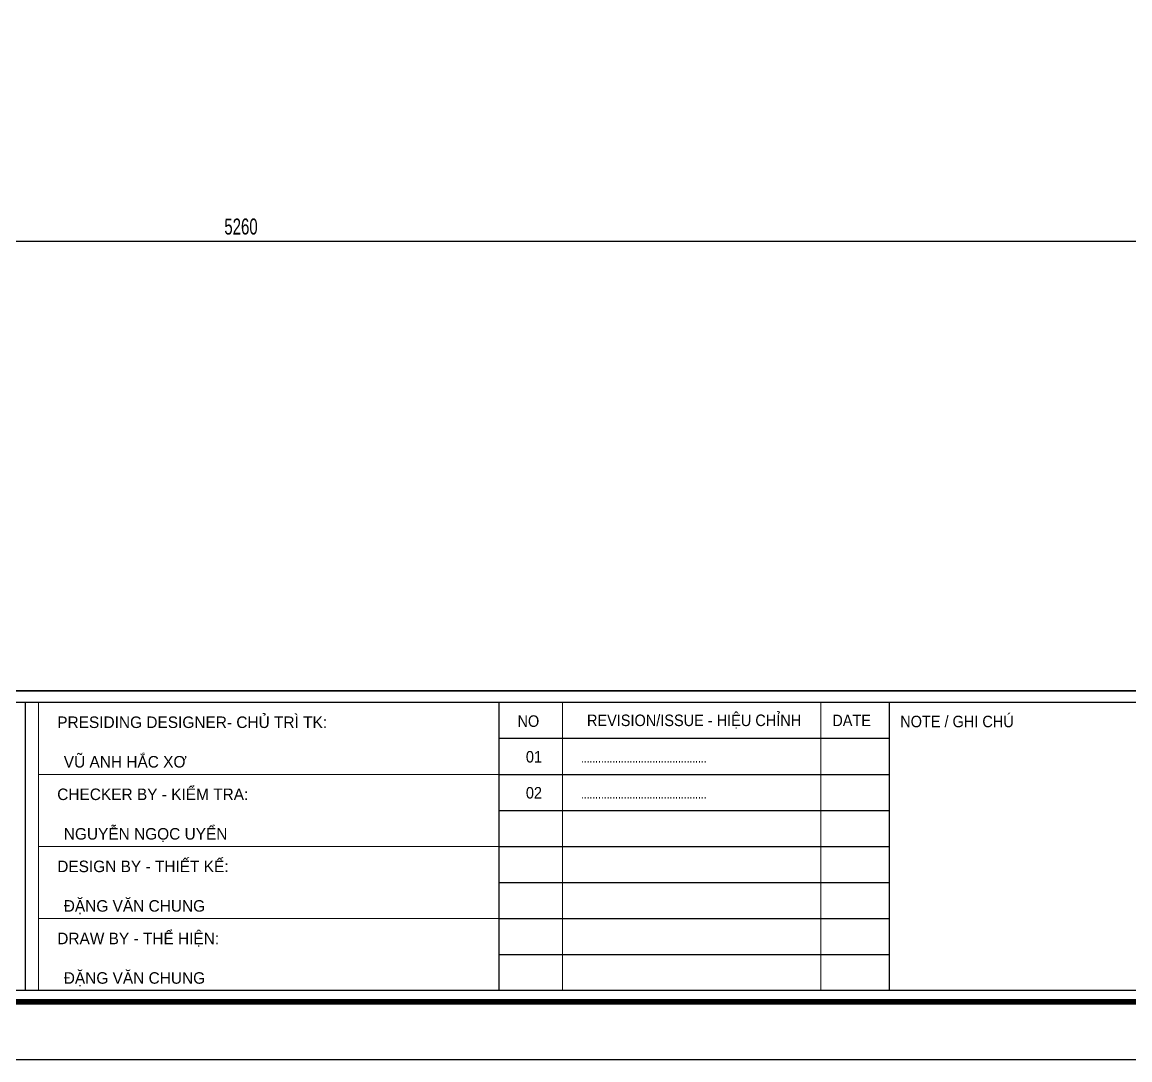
# Model space of a CAD drawing. Header units: inches. Extents: x 2 to 32666, y -5537 to 22.
# Drawn here: x 11513.2 to 11686.1, y -4544.5 to -4382.5 of the extents above; entities that cross this region are included whole.
import ezdxf
from ezdxf.enums import TextEntityAlignment as Align

# ---------------------------------------------------------------- set-up
doc = ezdxf.new("R2010")
doc.units = ezdxf.units.IN
doc.header["$MEASUREMENT"] = 0
for name, color, linetype in [('2', 2, 'Continuous'), ('251', 251, 'Continuous'), ('3', 3, 'Continuous'), ('7', 7, 'Continuous'), ('BAO KHUNG', 31, 'Continuous'), ('DIM', 8, 'Continuous'), ('NET IN', 3, 'Continuous')]:
    doc.layers.add(name, color=color, linetype=linetype)
doc.layers.add('Cover text', color=7, linetype='Continuous', true_color=0x52370f)
doc.layers.add('S-Hatch', color=8, linetype='Continuous', lineweight=9)
doc.styles.add('ST1', font='vnshx.shx', dxfattribs={"width": 0.7})
doc.styles.add('ST3', font='VHAVANB.TTF')
doc.styles.get("Standard").update_dxf_attribs({"font": 'arial.ttf'})
doc.styles.add('style1', font='VHAVAN.TTF')
doc.styles.add('STYLE2', font='VHAVAN.TTF')
doc.styles.add('TIEU DE', font='Vharialn.ttf')
doc.dimstyles.new('15', dxfattribs={"dimtxt": 2.5, "dimasz": 1, "dimexe": 1, "dimexo": 0, "dimgap": 1, "dimtad": 1, "dimdec": 0, "dimlfac": 15, "dimzin": 0, "dimdsep": 46, "dimtxsty": 'ST1', "dimblk": 'OBLIQUE', "dimcen": 1, "dimdle": 1, "dimclrd": 8, "dimclre": 8, "dimclrt": 3, "dimadec": 0, "dimazin": 0, "dimtfac": 1, "dimtdec": 0, "dimtix": 1, "dimtmove": 1, "dimatfit": 0, "dimldrblk": 'DOT', "dimfxl": 0, "dimtolj": 1, "dimtzin": 0, "dimlwd": -1, "dimlwe": -1, "dimarcsym": 0})

# ---------------------------------------------------------------- blocks, each defined once
blk = doc.blocks.new('kt kien truc 1')
at = {"layer": '2', "color": 157, "linetype": 'Continuous'}
blk.add_lwpolyline([(0, 420), (594, 420), (594, 0), (0, 0)], close=True, dxfattribs=at)
at = {"layer": '251', "linetype": 'Continuous'}
for p, q in [((285.8, 50.19), (346.77, 50.19)), ((285.8, 44.56), (346.77, 44.56)), ((285.8, 38.94), (346.77, 38.94)), ((285.8, 33.31), (346.77, 33.31)), ((285.8, 27.69), (346.77, 27.69)), ((285.8, 22.06), (346.77, 22.06)), ((285.8, 16.44), (346.77, 16.44))]:
    blk.add_line(p, q, dxfattribs=at)
at = {"layer": '7', "color": 147, "linetype": 'Continuous'}
blk.add_lwpolyline([(12.33, 57.61), (581.67, 57.61), (581.67, 409.19), (12.33, 409.19)], close=True, dxfattribs=at)
at = {"layer": 'BAO KHUNG', "color": 7}
blk.add_line((346.77, 10.81), (346.77, 55.81), dxfattribs=at)
at = {"layer": 'BAO KHUNG', "color": 167, "linetype": 'Continuous', "const_width": 0.871}
blk.add_lwpolyline([(10.59, 9.07), (583.41, 9.07), (583.41, 410.93), (10.59, 410.93)], close=True, dxfattribs=at)
at = {"layer": 'BAO KHUNG', "color": 7}
for points in [[(144.95, 55.81), (285.8, 55.81), (285.8, 10.81), (144.95, 10.81)], [(211.89, 55.81), (474.14, 55.81), (474.14, 10.81), (211.89, 10.81)]]:
    blk.add_lwpolyline(points, close=True, dxfattribs=at)
at = {"layer": 'S-Hatch'}
for p, q in [((213.95, 10.81), (213.95, 55.81)), ((295.73, 55.81), (295.73, 10.81)), ((336.07, 55.81), (336.07, 10.81)), ((285.8, 44.56), (213.95, 44.56)), ((285.8, 33.31), (213.95, 33.31)), ((285.8, 22.06), (213.95, 22.06))]:
    blk.add_line(p, q, dxfattribs=at)
at = {"layer": 'BAO KHUNG', "color": 7, "linetype": 'Continuous', "style": 'ST3'}
for s, p in [('PRESIDING DESIGNER- CHñ TR× TK:', (216.86, 51.8)), ('CHECKER BY - KIÓM TRA:', (216.86, 40.55)), ('design by - thiÕt kÕ:', (216.86, 29.3)), ('DRAW by - thÓ HIÖN:', (216.86, 18.05))]:
    blk.add_text(s, height=1.8, dxfattribs=at).set_placement(p)
at = {"layer": 'BAO KHUNG', "color": 7, "linetype": 'Continuous', "width": 0.9}
for s, p in [('NO', (290.4, 52.88)), ('REVISION/ISSUE - HIỆU CHỈNH', (316.27, 53)), ('DATE', (340.86, 52.99)), ('01', (291.27, 47.31)), ('02', (291.27, 41.69))]:
    blk.add_text(s, height=1.8, dxfattribs=at).set_placement(p, align=Align.MIDDLE_CENTER)
blk.add_text('NOTE / GHI CHÚ', height=1.8, dxfattribs=at).set_placement((348.44, 51.92))
at = {"layer": 'Cover text', "linetype": 'Continuous', "style": 'style1'}
for s, p in [('Vò ANH H¾C X¥', (217.88, 45.63)), ('nguyÔn ngäc uyÓn', (217.88, 34.38)), ('®Æng v¨n chung', (217.88, 23.13)), ('®Æng v¨n chung', (217.88, 11.88))]:
    blk.add_text(s, height=1.8, dxfattribs=at).set_placement(p)
at = {"layer": 'Cover text', "linetype": 'Continuous', "style": 'STYLE2', "width": 0.8}
for p in [(298.6, 46.4), (298.6, 40.78)]:
    blk.add_text('............................................', height=1.5, dxfattribs=at).set_placement(p)
at = {"layer": 'Cover text', "ltscale": 0.5, "style": 'TIEU DE'}
for tag, p in [('TENBANVE', (45.93, 14.6)), ('STT', (555.05, 15.58))]:
    blk.add_attdef(tag, text='', height=2, dxfattribs=at).set_placement(p, align=Align.MIDDLE_CENTER)
blk = doc.blocks.new('_Dot')
at = {"color": 0, "linetype": 'ByBlock', "lineweight": -2}
blk.add_line((-0.5, 0), (-1, 0), dxfattribs=at)
at = {"color": 0, "linetype": 'ByBlock', "const_width": 0.5}
blk.add_lwpolyline([(-0.25, 0, 1), (0.25, 0, 1)], format="xyb", close=True, dxfattribs=at)
blk = doc.blocks.new('_Oblique')
at = {"color": 0, "linetype": 'ByBlock', "lineweight": -2}
blk.add_line((-0.5, -0.5), (0.5, 0.5), dxfattribs=at)

msp = doc.modelspace()

# ---------------------------------------------------------------- linework, layer by layer
at = {"layer": 'DIM'}
msp.add_lwpolyline([(11314.1005, -4135.3349), (11883.4384, -4135.3349), (11883.4384, -4486.9148), (11314.1005, -4486.9148)], close=True, dxfattribs=at)
at = {"layer": 'NET IN'}
msp.add_lwpolyline([(11301.7695, -4124.5249), (11895.7695, -4124.5249), (11895.7695, -4544.5249), (11301.7695, -4544.5249)], close=True, dxfattribs=at)

# ---------------------------------------------------------------- block references
at = {"layer": '3'}
msp.add_blockref('kt kien truc 1', (11301.7695, -4544.5249), dxfattribs=at)

# ---------------------------------------------------------------- dimensions: what is measured, and where the dimension line sits
at = {"layer": 'DIM'}
msp.add_linear_dim(base=(11722.659, -4416.7095), p1=(11371.9672, -4383.4395), p2=(11722.659, -4402.2226), dimstyle='15', dxfattribs=at).render()

doc.saveas('drawing.dxf')
